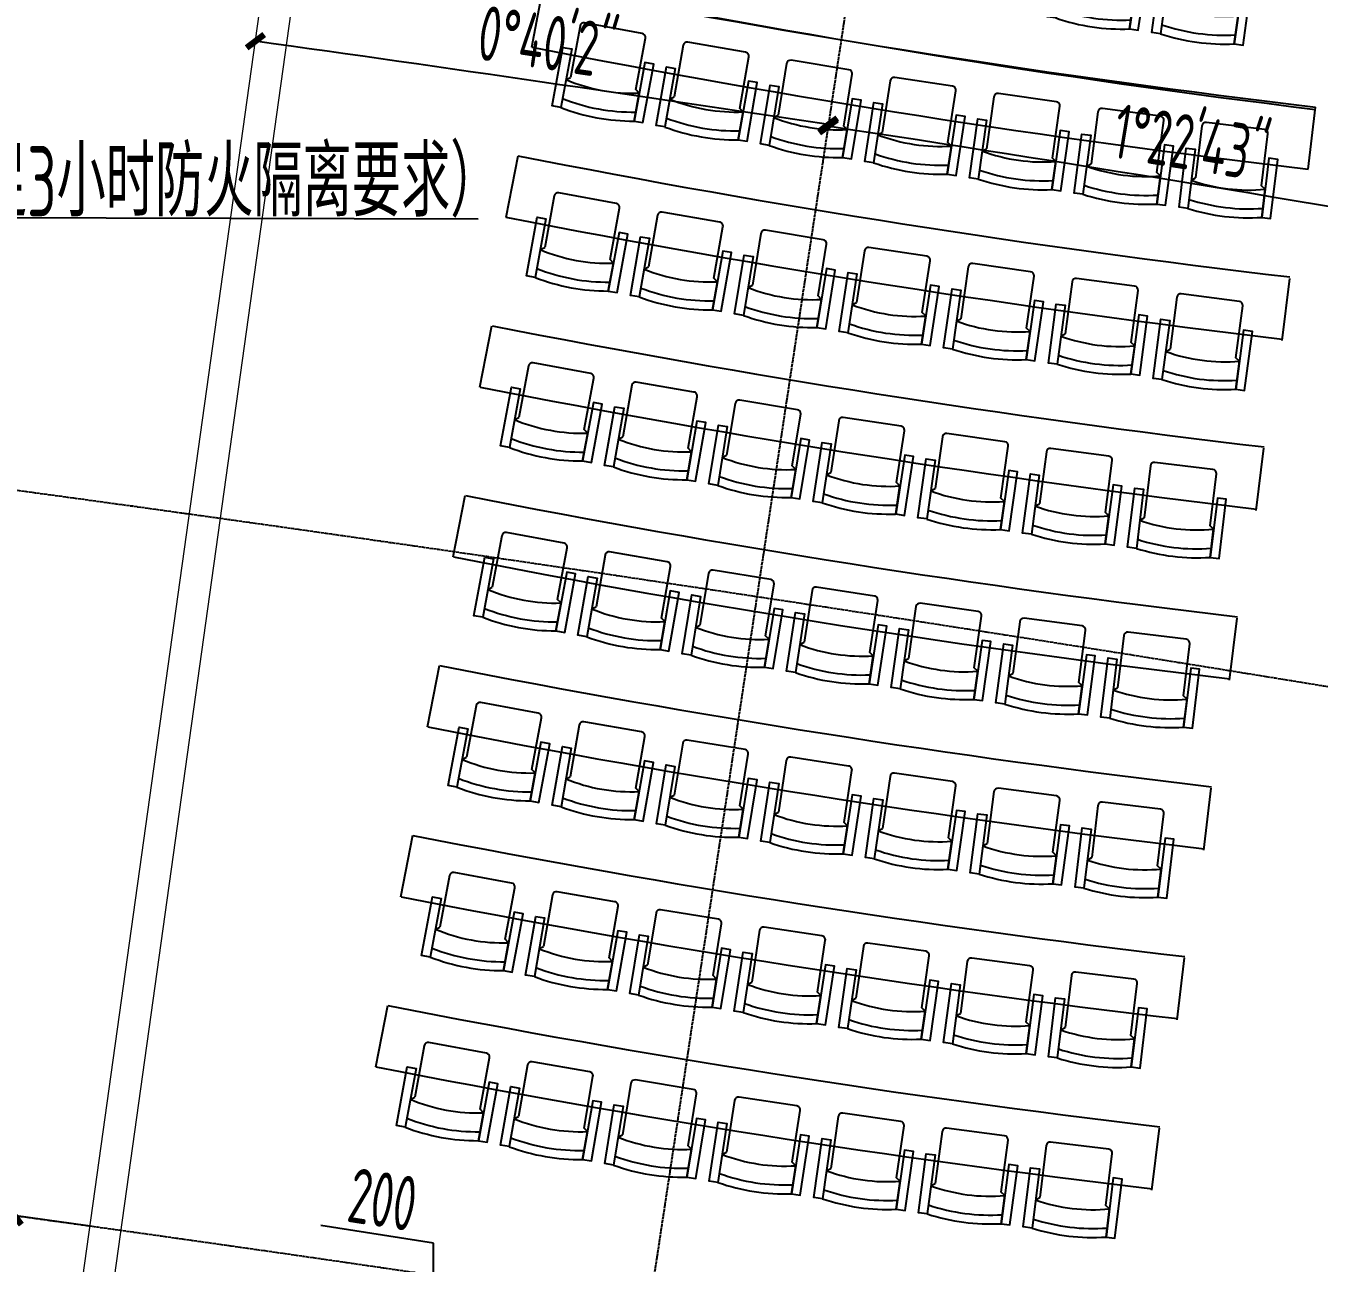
# Model space of a CAD drawing. Header units: millimetres. Extents: x 11677979 to 24947533, y -12764720 to -6308891.
# Drawn here: x 11820293 to 11828572, y -6393225 to -6385309 of the extents above; entities that cross this region are included whole.
import ezdxf
from ezdxf.enums import TextEntityAlignment as Align

# ---------------------------------------------------------------- set-up
doc = ezdxf.new("R2010")
doc.units = ezdxf.units.MM
doc.header["$LTSCALE"] = 10
for name, pattern in [('A2-RG-AXIS$0$CENTER', [2, 1.25, -0.25, 0.25, -0.25]), ('A2-RG-AXIS$0$DOTE', [2.42, 2, -0.2, 0.02, -0.2]), ('A2-RI-F4$0$A2-RG-AXIS$0$CENTER', [2, 1.25, -0.25, 0.25, -0.25]), ('A2-RI-F4$0$A2-RG-AXIS$0$DOTE', [2.42, 2, -0.2, 0.02, -0.2])]:
    doc.linetypes.add(name, pattern=pattern)
for name, color, linetype in [('A2-RB-F4$0$$34$A-DIMS-100', 1, 'Continuous'), ('A2-RB-F4$0$A-DIMS-100', 1, 'Continuous'), ('A2-RD-F4$0$$0$123', 251, 'Continuous'), ('A2-RG-AXIS$0$A-GRID', 1, 'A2-RG-AXIS$0$CENTER'), ('A2-RI-F4$0$A-SYMB', 4, 'Continuous'), ('A2-RI-F4$0$A-SYMB-AREA', 4, 'Continuous'), ('A2-RI-F4$0$A-SYMB-NAME', 4, 'Continuous'), ('A2-RI-F4$0$A2-RB-F4$0$$34$A-DIMS-100', 1, 'Continuous'), ('A2-RI-F4$0$A2-RB-F4$0$A-DIMS-100', 1, 'Continuous'), ('A2-RI-F4$0$A2-RD-F4$0$$0$123', 251, 'Continuous'), ('A2-RI-F4$0$A2-RG-AXIS$0$A-GRID', 1, 'A2-RI-F4$0$A2-RG-AXIS$0$CENTER')]:
    doc.layers.add(name, color=color, linetype=linetype)
doc.layers.add('A2-RI-F4$0$A-WALL', color=7, linetype='Continuous', lineweight=5)
doc.styles.add('A2-RB-F4$0$$0$XD2008', font='hzs.shx', dxfattribs={"width": 0.7, "bigfont": 'hztxt.shx'})
doc.styles.add('A2-RB-F4$0$XD2008', font='hzs.shx', dxfattribs={"width": 0.7, "bigfont": 'hztxt.shx'})
doc.styles.add('A2-RI-F4$0$A2-RB-F4$0$$0$XD2008', font='hzs.shx', dxfattribs={"width": 0.7, "bigfont": 'hztxt.shx'})
doc.styles.add('A2-RI-F4$0$A2-RB-F4$0$XD2008', font='hzs.shx', dxfattribs={"width": 0.7, "bigfont": 'hztxt.shx'})
doc.styles.add('A2-RI-F4$0$ECADI', font='hzs.shx', dxfattribs={"width": 0.7, "bigfont": 'hztxt.shx'})
doc.dimstyles.new('A2-RB-F4$0$$0$XD100$0', dxfattribs={"dimscale": 100, "dimtxt": 3.5, "dimasz": 1, "dimexe": 1, "dimexo": 2, "dimgap": 0.5, "dimtad": 1, "dimdec": 0, "dimdsep": 46, "dimtxsty": 'A2-RB-F4$0$$0$XD2008', "dimblk1": 'A2-RB-F4$0$$20$_ArchTick', "dimblk2": 'A2-RB-F4$0$$20$_ArchTick', "dimsah": 1, "dimcen": 2.5, "dimclrt": 4, "dimaunit": 1, "dimadec": 0, "dimazin": 0, "dimtfac": 1, "dimtdec": 0, "dimtix": 1, "dimtmove": 2, "dimatfit": 3, "dimfxl": 0, "dimtolj": 1, "dimtzin": 0, "dimarcsym": 0})
doc.dimstyles.new('A2-RB-F4$0$XD100$0', dxfattribs={"dimscale": 100, "dimtxt": 3.5, "dimasz": 1, "dimexe": 1, "dimexo": 2, "dimgap": 0.5, "dimtad": 1, "dimdec": 0, "dimdsep": 46, "dimtxsty": 'A2-RB-F4$0$XD2008', "dimblk1": 'A2-RB-F4$0$_ArchTick', "dimblk2": 'A2-RB-F4$0$_ArchTick', "dimsah": 1, "dimcen": 2.5, "dimclrt": 4, "dimaunit": 1, "dimadec": 0, "dimazin": 0, "dimtfac": 1, "dimtdec": 0, "dimtix": 1, "dimtmove": 1, "dimatfit": 3, "dimfxl": 0, "dimtolj": 1, "dimtzin": 0, "dimarcsym": 0})
doc.dimstyles.new('A2-RI-F4$0$A2-RB-F4$0$$0$XD100$0', dxfattribs={"dimscale": 100, "dimtxt": 3.5, "dimasz": 1, "dimexe": 1, "dimexo": 2, "dimgap": 0.5, "dimtad": 1, "dimdec": 0, "dimdsep": 46, "dimtxsty": 'A2-RI-F4$0$A2-RB-F4$0$$0$XD2008', "dimblk1": 'A2-RI-F4$0$A2-RB-F4$0$$20$_ArchTick', "dimblk2": 'A2-RI-F4$0$A2-RB-F4$0$$20$_ArchTick', "dimsah": 1, "dimcen": 2.5, "dimclrt": 4, "dimaunit": 1, "dimadec": 0, "dimazin": 0, "dimtfac": 1, "dimtdec": 0, "dimtix": 1, "dimtmove": 2, "dimatfit": 3, "dimfxl": 0, "dimtolj": 1, "dimtzin": 0, "dimarcsym": 0})
doc.dimstyles.new('A2-RI-F4$0$A2-RB-F4$0$XD100$0', dxfattribs={"dimscale": 100, "dimtxt": 3.5, "dimasz": 1, "dimexe": 1, "dimexo": 2, "dimgap": 0.5, "dimtad": 1, "dimdec": 0, "dimdsep": 46, "dimtxsty": 'A2-RI-F4$0$A2-RB-F4$0$XD2008', "dimblk1": 'A2-RI-F4$0$A2-RB-F4$0$_ArchTick', "dimblk2": 'A2-RI-F4$0$A2-RB-F4$0$_ArchTick', "dimsah": 1, "dimcen": 2.5, "dimclrt": 4, "dimaunit": 1, "dimadec": 0, "dimazin": 0, "dimtfac": 1, "dimtdec": 0, "dimtix": 1, "dimtmove": 1, "dimatfit": 3, "dimfxl": 0, "dimtolj": 1, "dimtzin": 0, "dimarcsym": 0})

# ---------------------------------------------------------------- blocks, each defined once
blk = doc.blocks.new('A2-RB-F4$0$$20$_ArchTick')
at = {"color": 0, "linetype": 'ByBlock', "const_width": 0.4}
blk.add_lwpolyline([(-0.5, -0.5), (0.5, 0.5)], dxfattribs=at)
blk = doc.blocks.new('*D253')
at = {"layer": 'A2-RB-F4$0$$34$A-DIMS-100', "color": 0, "lineweight": -2, "transparency": 16777216}
blk.add_arc((11777766.1, -6700545.3), 318195, 81.384918, 82.052278, dxfattribs=at)
at = {"layer": 'Defpoints', "color": 0, "transparency": 16777216}
for p in [(11827609, -6371560.4), (11822536.3, -6379866.6), (11824208.5, -6385757.8), (11820158, -6396901.4), (11821587.2, -6411306.8)]:
    blk.add_point(p, dxfattribs=at)
at = {"layer": 'A2-RB-F4$0$$34$A-DIMS-100', "color": 0, "lineweight": -2, "transparency": 16777216, "xscale": 100, "yscale": 100, "zscale": 100}
for p, rotation in [((11821762.8, -6385406.6), 172.0522781059426), ((11825430.4, -6385940.5), 351.3849183288015)]:
    blk.add_blockref('A2-RB-F4$0$$20$_ArchTick', p, dxfattribs=dict(at, rotation=rotation))
at = {"layer": 'A2-RB-F4$0$$34$A-DIMS-100', "color": 4, "transparency": 16777216, "insert": (11823634.6, -6385412.6), "char_height": 350, "attachment_point": 5, "rotation": 351.7186, "style": 'A2-RB-F4$0$$0$XD2008'}
blk.add_mtext('\\A1;0°40\'2"', dxfattribs=at)
blk = doc.blocks.new('*D254')
at = {"layer": 'A2-RB-F4$0$$34$A-DIMS-100', "color": 0, "lineweight": -2, "transparency": 16777216}
blk.add_arc((11796634.3, -6576007.2), 192224.7, 80.006396, 81.384918, dxfattribs=at)
at = {"layer": 'Defpoints', "color": 0, "transparency": 16777216}
for p in [(11827609, -6371560.4), (11830743.5, -6382438), (11828473.3, -6386437.6), (11828409.3, -6395684.5), (11821587.2, -6411306.8)]:
    blk.add_point(p, dxfattribs=at)
at = {"layer": 'A2-RB-F4$0$$34$A-DIMS-100', "color": 0, "lineweight": -2, "transparency": 16777216, "xscale": 100, "yscale": 100, "zscale": 100}
for p, rotation in [((11825428.7, -6385951.3), 171.384918328804), ((11829992.6, -6386699), 350.0063963859993)]:
    blk.add_blockref('A2-RB-F4$0$$20$_ArchTick', p, dxfattribs=dict(at, rotation=rotation))
at = {"layer": 'A2-RB-F4$0$$34$A-DIMS-100', "color": 4, "transparency": 16777216, "insert": (11827754.7, -6386056.5), "char_height": 350, "attachment_point": 5, "rotation": 350.69566, "style": 'A2-RB-F4$0$$0$XD2008'}
blk.add_mtext('\\A1;1°22\'43"', dxfattribs=at)
blk = doc.blocks.new('A2-RB-F4$0$_ArchTick')
at = {"color": 0, "linetype": 'ByBlock', "const_width": 0.4}
blk.add_lwpolyline([(-0.5, -0.5), (0.5, 0.5)], dxfattribs=at)
blk = doc.blocks.new('*D141')
at = {"layer": 'A2-RB-F4$0$A-DIMS-100', "color": 0, "lineweight": -2, "transparency": 16777216}
for p, q in [((11822903.7, -6393097.3), (11822182.5, -6392984.4)), ((11822898.7, -6394006.1), (11822903.7, -6393097.3)), ((11822706.2, -6394589), (11822815.4, -6393891.8)), ((11822903.8, -6394620), (11823013, -6393922.7)), ((11822997.5, -6394021.5), (11822799.9, -6393990.6))]:
    blk.add_line(p, q, dxfattribs=at)
at = {"layer": 'Defpoints', "color": 0, "transparency": 16777216}
for p in [(11822799.9, -6393990.6), (11822675.3, -6394786.6), (11822872.8, -6394817.6)]:
    blk.add_point(p, dxfattribs=at)
at = {"layer": 'A2-RB-F4$0$A-DIMS-100', "color": 0, "lineweight": -2, "transparency": 16777216, "xscale": 100, "yscale": 100, "zscale": 100}
for p, rotation in [((11822799.9, -6393990.6), 171.1007118845844), ((11822997.5, -6394021.5), 351.1007118845844)]:
    blk.add_blockref('A2-RB-F4$0$_ArchTick', p, dxfattribs=dict(at, rotation=rotation))
at = {"layer": 'A2-RB-F4$0$A-DIMS-100', "color": 4, "transparency": 16777216, "insert": (11822577.9, -6392818.5), "char_height": 350, "attachment_point": 5, "rotation": 351.10071, "style": 'A2-RB-F4$0$XD2008'}
blk.add_mtext('\\A1;200', dxfattribs=at)
blk = doc.blocks.new('*D221')
at = {"layer": 'A2-RB-F4$0$$34$A-DIMS-100', "color": 0, "lineweight": -2, "transparency": 16777216}
for p, q in [((11819987.8, -6394606.3), (11820221.7, -6392922.5)), ((11820703.9, -6392989.5), (11820122.7, -6392908.7)), ((11820470, -6394673.3), (11819888.7, -6394592.6))]:
    blk.add_line(p, q, dxfattribs=at)
at = {"layer": 'Defpoints', "color": 0, "transparency": 16777216}
for p in [(11820221.7, -6392922.5), (11820902, -6393017), (11820668.1, -6394700.8)]:
    blk.add_point(p, dxfattribs=at)
at = {"layer": 'A2-RB-F4$0$$34$A-DIMS-100', "color": 0, "lineweight": -2, "transparency": 16777216, "xscale": 100, "yscale": 100, "zscale": 100}
for p, rotation in [((11820221.7, -6392922.5), 82.0916042340943), ((11819987.8, -6394606.3), 262.0916042340943)]:
    blk.add_blockref('A2-RB-F4$0$$20$_ArchTick', p, dxfattribs=dict(at, rotation=rotation))
at = {"layer": 'A2-RB-F4$0$$34$A-DIMS-100', "color": 4, "transparency": 16777216, "insert": (11819881.9, -6393733.5), "char_height": 350, "attachment_point": 5, "rotation": 82.0916, "style": 'A2-RB-F4$0$$0$XD2008'}
blk.add_mtext('\\A1;1700', dxfattribs=at)
blk = doc.blocks.new('A2-RD-F4$0$LEC-SEAT')
for p, q in [((-21, -0.88), (-21, -8.02)), ((-21, -8.02), (-20, -8.74)), ((-20, -8.74), (-20, -21.94)), ((-2.25, -8.02), (-3.25, -8.74)), ((-3.25, -21.94), (-3.25, -8.74)), ((-19, -22.94), (-4.25, -22.94))]:
    blk.add_line(p, q)
for points in [[(-21, -0.88), (-23.25, -0.88), (-23.25, -15.88), (-21, -15.88)], [(-2.25, -0.88), (0, -0.88), (0, -15.88), (-2.25, -15.88)]]:
    blk.add_lwpolyline(points, close=True)
for centre, radius, start, end in [((-11.62, -50.6), 50.6, 79.3218, 100.6782), ((-11.62, -50.64), 48.39, 78.8293, 101.1707), ((-11.62, -50.78), 43.78, 77.6351, 102.3649), ((-19, -21.94), 1, 180, 270), ((-4.25, -21.94), 1, 270, 360)]:
    blk.add_arc(centre, radius, start, end)
blk = doc.blocks.new('A2-RD-F4')
at = {"layer": 'A2-RD-F4$0$$0$123', "linetype": 'Continuous'}
for p, q in [((11823531.1, -6385445), (11823607.1, -6385052.3)), ((11828501, -6386225.1), (11828549.1, -6385828)), ((11823366.9, -6386532.4), (11823443.6, -6386139.8)), ((11828335.4, -6387321.5), (11828384.1, -6386924.4)), ((11823200, -6387619.6), (11823276.7, -6387227)), ((11828168.5, -6388408.7), (11828217.3, -6388011.7)), ((11823029.3, -6388706.3), (11823106, -6388313.7)), ((11827997.8, -6389495.4), (11828046.6, -6389098.4)), ((11822864.4, -6389793.9), (11822941.1, -6389401.3)), ((11827832.9, -6390583), (11827881.7, -6390185.9)), ((11822693.8, -6390880.5), (11822770.4, -6390487.9)), ((11827662.3, -6391669.6), (11827711, -6391272.6)), ((11822533, -6391968.7), (11822609.7, -6391576.2)), ((11827501.5, -6392757.8), (11827550.3, -6392360.8))]:
    blk.add_line(p, q, dxfattribs=at)
for centre, radius, start, end in [((11836180.6, -6321075.6), 65200.5, 258.881202, 263.278306), ((11836509, -6321130.7), 65200.5, 258.588576, 262.98568), ((11836180.6, -6321075.6), 65600.5, 258.882274, 263.277234), ((11836015.7, -6322163.2), 65200.5, 258.881202, 263.278306), ((11836015.7, -6322163.2), 65600.5, 258.882274, 263.277234), ((11835850.8, -6323250.7), 65200.5, 258.881202, 263.278306), ((11835850.8, -6323250.7), 65600.5, 258.882274, 263.277234), ((11835680.1, -6324337.4), 65200.5, 258.881202, 263.278306), ((11835680.1, -6324337.4), 65600.5, 258.882274, 263.277234), ((11835515.2, -6325425), 65200.5, 258.881202, 263.278306), ((11835515.2, -6325425), 65600.5, 258.882274, 263.277234), ((11835344.5, -6326511.6), 65200.5, 258.881202, 263.278306), ((11835344.5, -6326511.6), 65600.5, 258.882274, 263.277234), ((11835183.8, -6327599.9), 65200.5, 258.881202, 263.278306), ((11835183.8, -6327599.9), 65600.5, 258.882274, 263.277234)]:
    blk.add_arc(centre, radius, start, end, dxfattribs=at)
for p, xscale, yscale, zscale, rotation in [((11826826.8, -6385272), 25.39999999999997, 25.39999999999997, 25.39999999999997, 171.5886227402328), ((11827497.1, -6385373.3), 25.4, 25.4, 25.4, 172.1764798830899), ((11823658.1, -6385842.7), 25.40000000000003, 25.40000000000003, 25.40000000000003, 169.5298201718036), ((11824324.3, -6385968), 25.4, 25.4, 25.4, 170.1176773146608), ((11824991.7, -6386086.5), 25.39999999999996, 25.39999999999996, 25.39999999999996, 170.7055344575179), ((11825660.3, -6386198.1), 25.39999999999996, 25.39999999999996, 25.39999999999996, 171.2933916003751), ((11826330, -6386302.9), 25.40000000000004, 25.40000000000004, 25.40000000000004, 171.8812487432322), ((11827000.7, -6386400.8), 25.40000000000006, 25.40000000000006, 25.40000000000006, 172.4691058860892), ((11827672.5, -6386491.8), 25.40000000000004, 25.40000000000004, 25.40000000000004, 173.0569630289465), ((11823493.2, -6386930.2), 25.40000000000003, 25.40000000000003, 25.40000000000003, 169.5298201718036), ((11824159.4, -6387055.6), 25.4, 25.4, 25.4, 170.1176773146608), ((11824826.8, -6387174.1), 25.39999999999996, 25.39999999999996, 25.39999999999996, 170.7055344575179), ((11825495.4, -6387285.7), 25.39999999999996, 25.39999999999996, 25.39999999999996, 171.2933916003751), ((11826165.1, -6387390.5), 25.40000000000004, 25.40000000000004, 25.40000000000004, 171.8812487432322), ((11826835.8, -6387488.4), 25.40000000000006, 25.40000000000006, 25.40000000000006, 172.4691058860892), ((11827506.3, -6387586.2), 25.40000000000006, 25.40000000000006, 25.40000000000006, 172.4691058860892), ((11823328.3, -6388017.8), 25.40000000000003, 25.40000000000003, 25.40000000000003, 169.5298201718036), ((11823994.5, -6388143.1), 25.4, 25.4, 25.4, 170.1176773146608), ((11824661.9, -6388261.6), 25.39999999999996, 25.39999999999996, 25.39999999999996, 170.7055344575179), ((11825330.5, -6388373.3), 25.39999999999996, 25.39999999999996, 25.39999999999996, 171.2933916003751), ((11826000.2, -6388478), 25.40000000000004, 25.40000000000004, 25.40000000000004, 171.8812487432322), ((11826670.9, -6388575.9), 25.40000000000006, 25.40000000000006, 25.40000000000006, 172.4691058860892), ((11827342.6, -6388667), 25.40000000000004, 25.40000000000004, 25.40000000000004, 173.0569630289465), ((11823157.6, -6389104.5), 25.40000000000003, 25.40000000000003, 25.40000000000003, 169.5298201718036), ((11823823.8, -6389229.8), 25.4, 25.4, 25.4, 170.1176773146608), ((11824491.2, -6389348.3), 25.39999999999996, 25.39999999999996, 25.39999999999996, 170.7055344575179), ((11825159.8, -6389459.9), 25.39999999999996, 25.39999999999996, 25.39999999999996, 171.2933916003751), ((11825829.5, -6389564.7), 25.40000000000004, 25.40000000000004, 25.40000000000004, 171.8812487432322), ((11826500.2, -6389662.6), 25.40000000000006, 25.40000000000006, 25.40000000000006, 172.4691058860892), ((11827172, -6389753.6), 25.40000000000004, 25.40000000000004, 25.40000000000004, 173.0569630289465), ((11822992.7, -6390192), 25.40000000000003, 25.40000000000003, 25.40000000000003, 169.5298201718036), ((11823658.9, -6390317.4), 25.4, 25.4, 25.4, 170.1176773146608), ((11824326.3, -6390435.9), 25.39999999999996, 25.39999999999996, 25.39999999999996, 170.7055344575179), ((11824994.9, -6390547.5), 25.39999999999996, 25.39999999999996, 25.39999999999996, 171.2933916003751), ((11825664.6, -6390652.3), 25.40000000000004, 25.40000000000004, 25.40000000000004, 171.8812487432322), ((11826335.3, -6390750.2), 25.40000000000006, 25.40000000000006, 25.40000000000006, 172.4691058860892), ((11827007, -6390841.2), 25.40000000000004, 25.40000000000004, 25.40000000000004, 173.0569630289465), ((11822822.1, -6391278.7), 25.40000000000003, 25.40000000000003, 25.40000000000003, 169.5298201718036), ((11823488.2, -6391404), 25.4, 25.4, 25.4, 170.1176773146608), ((11824155.6, -6391522.5), 25.39999999999996, 25.39999999999996, 25.39999999999996, 170.7055344575179), ((11824824.2, -6391634.2), 25.39999999999996, 25.39999999999996, 25.39999999999996, 171.2933916003751), ((11825493.9, -6391738.9), 25.40000000000004, 25.40000000000004, 25.40000000000004, 171.8812487432322), ((11826164.7, -6391836.8), 25.40000000000006, 25.40000000000006, 25.40000000000006, 172.4691058860892), ((11826836.4, -6391927.9), 25.40000000000004, 25.40000000000004, 25.40000000000004, 173.0569630289465), ((11822661.3, -6392366.9), 25.40000000000003, 25.40000000000003, 25.40000000000003, 169.5298201718036), ((11823327.5, -6392492.3), 25.4, 25.4, 25.4, 170.1176773146608), ((11823994.9, -6392610.8), 25.39999999999996, 25.39999999999996, 25.39999999999996, 170.7055344575179), ((11824663.5, -6392722.4), 25.39999999999996, 25.39999999999996, 25.39999999999996, 171.2933916003751), ((11825333.2, -6392827.2), 25.40000000000004, 25.40000000000004, 25.40000000000004, 171.8812487432322), ((11826003.9, -6392925.1), 25.40000000000006, 25.40000000000006, 25.40000000000006, 172.4691058860892), ((11826675.6, -6393016.1), 25.40000000000004, 25.40000000000004, 25.40000000000004, 173.0569630289465)]:
    blk.add_blockref('A2-RD-F4$0$LEC-SEAT', p, dxfattribs=dict(at, xscale=xscale, yscale=yscale, zscale=zscale, rotation=rotation))
blk = doc.blocks.new('A2-RG-AXIS')
at = {"layer": 'A2-RG-AXIS$0$A-GRID', "linetype": 'A2-RG-AXIS$0$DOTE'}
blk.add_line((11827609, -6371560.4), (11821587.2, -6411306.8), dxfattribs=at)
for radius in [316700, 313400, 308700, 304100]:
    blk.add_arc((11778730.7, -6694178.7), radius, 75.589285, 95.407644, dxfattribs=at)
blk = doc.blocks.new('A2-RI-F4$0$5erhfh')
at = {"layer": 'A2-RI-F4$0$A-SYMB-AREA', "style": 'A2-RI-F4$0$ECADI', "width": 0.7}
blk.add_attdef('340M2', text='', height=2.5, dxfattribs=at).set_placement((0, 1.25), align=Align.MIDDLE_LEFT)
at = {"layer": 'A2-RI-F4$0$A-SYMB-NAME', "style": 'A2-RI-F4$0$ECADI', "width": 0.7}
blk.add_attdef('CHINESENAME', (-12.292, 3.087), '', height=4.5, dxfattribs=at)
blk = doc.blocks.new('A2-RI-F4$0$A2-RB-F4$0$$20$_ArchTick')
at = {"color": 0, "linetype": 'ByBlock', "const_width": 0.4}
blk.add_lwpolyline([(-0.5, -0.5), (0.5, 0.5)], dxfattribs=at)
blk = doc.blocks.new('*D778')
at = {"layer": 'A2-RI-F4$0$A2-RB-F4$0$$34$A-DIMS-100', "color": 0, "lineweight": -2, "transparency": 16777216}
blk.add_arc((11777766.1, -6700545.3), 318195, 81.384918, 82.052278, dxfattribs=at)
at = {"layer": 'Defpoints', "color": 0, "transparency": 16777216}
for p in [(11827609, -6371560.4), (11822536.3, -6379866.6), (11824208.5, -6385757.8), (11820158, -6396901.4), (11821587.2, -6411306.8)]:
    blk.add_point(p, dxfattribs=at)
at = {"layer": 'A2-RI-F4$0$A2-RB-F4$0$$34$A-DIMS-100', "color": 0, "lineweight": -2, "transparency": 16777216, "xscale": 100, "yscale": 100, "zscale": 100}
for p, rotation in [((11821762.8, -6385406.6), 172.0522781059426), ((11825430.4, -6385940.5), 351.3849183288015)]:
    blk.add_blockref('A2-RI-F4$0$A2-RB-F4$0$$20$_ArchTick', p, dxfattribs=dict(at, rotation=rotation))
at = {"layer": 'A2-RI-F4$0$A2-RB-F4$0$$34$A-DIMS-100', "color": 4, "transparency": 16777216, "insert": (11823634.6, -6385412.6), "char_height": 350, "attachment_point": 5, "rotation": 351.7186, "style": 'A2-RI-F4$0$A2-RB-F4$0$$0$XD2008'}
blk.add_mtext('\\A1;0°40\'2"', dxfattribs=at)
blk = doc.blocks.new('*D779')
at = {"layer": 'A2-RI-F4$0$A2-RB-F4$0$$34$A-DIMS-100', "color": 0, "lineweight": -2, "transparency": 16777216}
blk.add_arc((11796634.3, -6576007.2), 192224.7, 80.006396, 81.384918, dxfattribs=at)
at = {"layer": 'Defpoints', "color": 0, "transparency": 16777216}
for p in [(11827609, -6371560.4), (11830743.5, -6382438), (11828473.3, -6386437.6), (11828409.3, -6395684.5), (11821587.2, -6411306.8)]:
    blk.add_point(p, dxfattribs=at)
at = {"layer": 'A2-RI-F4$0$A2-RB-F4$0$$34$A-DIMS-100', "color": 0, "lineweight": -2, "transparency": 16777216, "xscale": 100, "yscale": 100, "zscale": 100}
for p, rotation in [((11825428.7, -6385951.3), 171.384918328804), ((11829992.6, -6386699), 350.0063963859993)]:
    blk.add_blockref('A2-RI-F4$0$A2-RB-F4$0$$20$_ArchTick', p, dxfattribs=dict(at, rotation=rotation))
at = {"layer": 'A2-RI-F4$0$A2-RB-F4$0$$34$A-DIMS-100', "color": 4, "transparency": 16777216, "insert": (11827754.7, -6386056.5), "char_height": 350, "attachment_point": 5, "rotation": 350.69566, "style": 'A2-RI-F4$0$A2-RB-F4$0$$0$XD2008'}
blk.add_mtext('\\A1;1°22\'43"', dxfattribs=at)
blk = doc.blocks.new('A2-RI-F4$0$A2-RB-F4$0$_ArchTick')
at = {"color": 0, "linetype": 'ByBlock', "const_width": 0.4}
blk.add_lwpolyline([(-0.5, -0.5), (0.5, 0.5)], dxfattribs=at)
blk = doc.blocks.new('*D666')
at = {"layer": 'A2-RI-F4$0$A2-RB-F4$0$A-DIMS-100', "color": 0, "lineweight": -2, "transparency": 16777216}
for p, q in [((11822903.7, -6393097.3), (11822182.5, -6392984.4)), ((11822898.7, -6394006.1), (11822903.7, -6393097.3)), ((11822706.2, -6394589), (11822815.4, -6393891.8)), ((11822903.8, -6394620), (11823013, -6393922.7)), ((11822997.5, -6394021.5), (11822799.9, -6393990.6))]:
    blk.add_line(p, q, dxfattribs=at)
at = {"layer": 'Defpoints', "color": 0, "transparency": 16777216}
for p in [(11822799.9, -6393990.6), (11822675.3, -6394786.6), (11822872.8, -6394817.6)]:
    blk.add_point(p, dxfattribs=at)
at = {"layer": 'A2-RI-F4$0$A2-RB-F4$0$A-DIMS-100', "color": 0, "lineweight": -2, "transparency": 16777216, "xscale": 100, "yscale": 100, "zscale": 100}
for p, rotation in [((11822799.9, -6393990.6), 171.1007118845844), ((11822997.5, -6394021.5), 351.1007118845844)]:
    blk.add_blockref('A2-RI-F4$0$A2-RB-F4$0$_ArchTick', p, dxfattribs=dict(at, rotation=rotation))
at = {"layer": 'A2-RI-F4$0$A2-RB-F4$0$A-DIMS-100', "color": 4, "transparency": 16777216, "insert": (11822577.9, -6392818.5), "char_height": 350, "attachment_point": 5, "rotation": 351.10071, "style": 'A2-RI-F4$0$A2-RB-F4$0$XD2008'}
blk.add_mtext('\\A1;200', dxfattribs=at)
blk = doc.blocks.new('*D746')
at = {"layer": 'A2-RI-F4$0$A2-RB-F4$0$$34$A-DIMS-100', "color": 0, "lineweight": -2, "transparency": 16777216}
for p, q in [((11819987.8, -6394606.3), (11820221.7, -6392922.5)), ((11820703.9, -6392989.5), (11820122.7, -6392908.7)), ((11820470, -6394673.3), (11819888.7, -6394592.6))]:
    blk.add_line(p, q, dxfattribs=at)
at = {"layer": 'Defpoints', "color": 0, "transparency": 16777216}
for p in [(11820221.7, -6392922.5), (11820902, -6393017), (11820668.1, -6394700.8)]:
    blk.add_point(p, dxfattribs=at)
at = {"layer": 'A2-RI-F4$0$A2-RB-F4$0$$34$A-DIMS-100', "color": 0, "lineweight": -2, "transparency": 16777216, "xscale": 100, "yscale": 100, "zscale": 100}
for p, rotation in [((11820221.7, -6392922.5), 82.0916042340943), ((11819987.8, -6394606.3), 262.0916042340943)]:
    blk.add_blockref('A2-RI-F4$0$A2-RB-F4$0$$20$_ArchTick', p, dxfattribs=dict(at, rotation=rotation))
at = {"layer": 'A2-RI-F4$0$A2-RB-F4$0$$34$A-DIMS-100', "color": 4, "transparency": 16777216, "insert": (11819881.9, -6393733.5), "char_height": 350, "attachment_point": 5, "rotation": 82.0916, "style": 'A2-RI-F4$0$A2-RB-F4$0$$0$XD2008'}
blk.add_mtext('\\A1;1700', dxfattribs=at)
blk = doc.blocks.new('A2-RI-F4$0$A2-RD-F4$0$LEC-SEAT')
for p, q in [((-21, -0.88), (-21, -8.02)), ((-21, -8.02), (-20, -8.74)), ((-20, -8.74), (-20, -21.94)), ((-2.25, -8.02), (-3.25, -8.74)), ((-3.25, -21.94), (-3.25, -8.74)), ((-19, -22.94), (-4.25, -22.94))]:
    blk.add_line(p, q)
for points in [[(-21, -0.88), (-23.25, -0.88), (-23.25, -15.88), (-21, -15.88)], [(-2.25, -0.88), (0, -0.88), (0, -15.88), (-2.25, -15.88)]]:
    blk.add_lwpolyline(points, close=True)
for centre, radius, start, end in [((-11.62, -50.6), 50.6, 79.3218, 100.6782), ((-11.62, -50.64), 48.39, 78.8293, 101.1707), ((-11.62, -50.78), 43.78, 77.6351, 102.3649), ((-19, -21.94), 1, 180, 270), ((-4.25, -21.94), 1, 270, 360)]:
    blk.add_arc(centre, radius, start, end)
blk = doc.blocks.new('A2-RI-F4$0$A2-RD-F4')
at = {"layer": 'A2-RI-F4$0$A2-RD-F4$0$$0$123', "linetype": 'Continuous'}
for p, q in [((11823531.1, -6385445), (11823607.1, -6385052.3)), ((11828501, -6386225.1), (11828549.1, -6385828)), ((11823366.9, -6386532.4), (11823443.6, -6386139.8)), ((11828335.4, -6387321.5), (11828384.1, -6386924.4)), ((11823200, -6387619.6), (11823276.7, -6387227)), ((11828168.5, -6388408.7), (11828217.3, -6388011.7)), ((11823029.3, -6388706.3), (11823106, -6388313.7)), ((11827997.8, -6389495.4), (11828046.6, -6389098.4)), ((11822864.4, -6389793.9), (11822941.1, -6389401.3)), ((11827832.9, -6390583), (11827881.7, -6390185.9)), ((11822693.8, -6390880.5), (11822770.4, -6390487.9)), ((11827662.3, -6391669.6), (11827711, -6391272.6)), ((11822533, -6391968.7), (11822609.7, -6391576.2)), ((11827501.5, -6392757.8), (11827550.3, -6392360.8))]:
    blk.add_line(p, q, dxfattribs=at)
for centre, radius, start, end in [((11836180.6, -6321075.6), 65200.5, 258.881202, 263.278306), ((11836509, -6321130.7), 65200.5, 258.588576, 262.98568), ((11836180.6, -6321075.6), 65600.5, 258.882274, 263.277234), ((11836015.7, -6322163.2), 65200.5, 258.881202, 263.278306), ((11836015.7, -6322163.2), 65600.5, 258.882274, 263.277234), ((11835850.8, -6323250.7), 65200.5, 258.881202, 263.278306), ((11835850.8, -6323250.7), 65600.5, 258.882274, 263.277234), ((11835680.1, -6324337.4), 65200.5, 258.881202, 263.278306), ((11835680.1, -6324337.4), 65600.5, 258.882274, 263.277234), ((11835515.2, -6325425), 65200.5, 258.881202, 263.278306), ((11835515.2, -6325425), 65600.5, 258.882274, 263.277234), ((11835344.5, -6326511.6), 65200.5, 258.881202, 263.278306), ((11835344.5, -6326511.6), 65600.5, 258.882274, 263.277234), ((11835183.8, -6327599.9), 65200.5, 258.881202, 263.278306), ((11835183.8, -6327599.9), 65600.5, 258.882274, 263.277234)]:
    blk.add_arc(centre, radius, start, end, dxfattribs=at)
for p, xscale, yscale, zscale, rotation in [((11826826.8, -6385272), 25.39999999999997, 25.39999999999997, 25.39999999999997, 171.5886227402328), ((11827497.1, -6385373.3), 25.4, 25.4, 25.4, 172.1764798830899), ((11823658.1, -6385842.7), 25.40000000000003, 25.40000000000003, 25.40000000000003, 169.5298201718036), ((11824324.3, -6385968), 25.4, 25.4, 25.4, 170.1176773146608), ((11824991.7, -6386086.5), 25.39999999999996, 25.39999999999996, 25.39999999999996, 170.7055344575179), ((11825660.3, -6386198.1), 25.39999999999996, 25.39999999999996, 25.39999999999996, 171.2933916003751), ((11826330, -6386302.9), 25.40000000000004, 25.40000000000004, 25.40000000000004, 171.8812487432322), ((11827000.7, -6386400.8), 25.40000000000006, 25.40000000000006, 25.40000000000006, 172.4691058860892), ((11827672.5, -6386491.8), 25.40000000000004, 25.40000000000004, 25.40000000000004, 173.0569630289465), ((11823493.2, -6386930.2), 25.40000000000003, 25.40000000000003, 25.40000000000003, 169.5298201718036), ((11824159.4, -6387055.6), 25.4, 25.4, 25.4, 170.1176773146608), ((11824826.8, -6387174.1), 25.39999999999996, 25.39999999999996, 25.39999999999996, 170.7055344575179), ((11825495.4, -6387285.7), 25.39999999999996, 25.39999999999996, 25.39999999999996, 171.2933916003751), ((11826165.1, -6387390.5), 25.40000000000004, 25.40000000000004, 25.40000000000004, 171.8812487432322), ((11826835.8, -6387488.4), 25.40000000000006, 25.40000000000006, 25.40000000000006, 172.4691058860892), ((11827506.3, -6387586.2), 25.40000000000006, 25.40000000000006, 25.40000000000006, 172.4691058860892), ((11823328.3, -6388017.8), 25.40000000000003, 25.40000000000003, 25.40000000000003, 169.5298201718036), ((11823994.5, -6388143.1), 25.4, 25.4, 25.4, 170.1176773146608), ((11824661.9, -6388261.6), 25.39999999999996, 25.39999999999996, 25.39999999999996, 170.7055344575179), ((11825330.5, -6388373.3), 25.39999999999996, 25.39999999999996, 25.39999999999996, 171.2933916003751), ((11826000.2, -6388478), 25.40000000000004, 25.40000000000004, 25.40000000000004, 171.8812487432322), ((11826670.9, -6388575.9), 25.40000000000006, 25.40000000000006, 25.40000000000006, 172.4691058860892), ((11827342.6, -6388667), 25.40000000000004, 25.40000000000004, 25.40000000000004, 173.0569630289465), ((11823157.6, -6389104.5), 25.40000000000003, 25.40000000000003, 25.40000000000003, 169.5298201718036), ((11823823.8, -6389229.8), 25.4, 25.4, 25.4, 170.1176773146608), ((11824491.2, -6389348.3), 25.39999999999996, 25.39999999999996, 25.39999999999996, 170.7055344575179), ((11825159.8, -6389459.9), 25.39999999999996, 25.39999999999996, 25.39999999999996, 171.2933916003751), ((11825829.5, -6389564.7), 25.40000000000004, 25.40000000000004, 25.40000000000004, 171.8812487432322), ((11826500.2, -6389662.6), 25.40000000000006, 25.40000000000006, 25.40000000000006, 172.4691058860892), ((11827172, -6389753.6), 25.40000000000004, 25.40000000000004, 25.40000000000004, 173.0569630289465), ((11822992.7, -6390192), 25.40000000000003, 25.40000000000003, 25.40000000000003, 169.5298201718036), ((11823658.9, -6390317.4), 25.4, 25.4, 25.4, 170.1176773146608), ((11824326.3, -6390435.9), 25.39999999999996, 25.39999999999996, 25.39999999999996, 170.7055344575179), ((11824994.9, -6390547.5), 25.39999999999996, 25.39999999999996, 25.39999999999996, 171.2933916003751), ((11825664.6, -6390652.3), 25.40000000000004, 25.40000000000004, 25.40000000000004, 171.8812487432322), ((11826335.3, -6390750.2), 25.40000000000006, 25.40000000000006, 25.40000000000006, 172.4691058860892), ((11827007, -6390841.2), 25.40000000000004, 25.40000000000004, 25.40000000000004, 173.0569630289465), ((11822822.1, -6391278.7), 25.40000000000003, 25.40000000000003, 25.40000000000003, 169.5298201718036), ((11823488.2, -6391404), 25.4, 25.4, 25.4, 170.1176773146608), ((11824155.6, -6391522.5), 25.39999999999996, 25.39999999999996, 25.39999999999996, 170.7055344575179), ((11824824.2, -6391634.2), 25.39999999999996, 25.39999999999996, 25.39999999999996, 171.2933916003751), ((11825493.9, -6391738.9), 25.40000000000004, 25.40000000000004, 25.40000000000004, 171.8812487432322), ((11826164.7, -6391836.8), 25.40000000000006, 25.40000000000006, 25.40000000000006, 172.4691058860892), ((11826836.4, -6391927.9), 25.40000000000004, 25.40000000000004, 25.40000000000004, 173.0569630289465), ((11822661.3, -6392366.9), 25.40000000000003, 25.40000000000003, 25.40000000000003, 169.5298201718036), ((11823327.5, -6392492.3), 25.4, 25.4, 25.4, 170.1176773146608), ((11823994.9, -6392610.8), 25.39999999999996, 25.39999999999996, 25.39999999999996, 170.7055344575179), ((11824663.5, -6392722.4), 25.39999999999996, 25.39999999999996, 25.39999999999996, 171.2933916003751), ((11825333.2, -6392827.2), 25.40000000000004, 25.40000000000004, 25.40000000000004, 171.8812487432322), ((11826003.9, -6392925.1), 25.40000000000006, 25.40000000000006, 25.40000000000006, 172.4691058860892), ((11826675.6, -6393016.1), 25.40000000000004, 25.40000000000004, 25.40000000000004, 173.0569630289465)]:
    blk.add_blockref('A2-RI-F4$0$A2-RD-F4$0$LEC-SEAT', p, dxfattribs=dict(at, xscale=xscale, yscale=yscale, zscale=zscale, rotation=rotation))
blk = doc.blocks.new('A2-RI-F4$0$A2-RG-AXIS')
at = {"layer": 'A2-RI-F4$0$A2-RG-AXIS$0$A-GRID', "linetype": 'A2-RI-F4$0$A2-RG-AXIS$0$DOTE'}
blk.add_line((11827609, -6371560.4), (11821587.2, -6411306.8), dxfattribs=at)
for radius in [316700, 313400, 308700, 304100]:
    blk.add_arc((11778730.7, -6694178.7), radius, 75.589285, 95.407644, dxfattribs=at)
blk = doc.blocks.new('A2-RB-F4')
at = {"layer": 'A2-RB-F4$0$$34$A-DIMS-100'}
for base, line1, line2, picture, middle in [((11824208.5348, -6385757.7815), ((11820158.0181, -6396901.4094), (11822536.253, -6379866.6248)), ((11827609.0147, -6371560.3696), (11821587.2333, -6411306.78)), '*D253', (11823634.5688, -6385412.5778)), ((11828473.3, -6386437.6), ((11827609, -6371560.4), (11821587.2, -6411306.8)), ((11828409.3, -6395684.5), (11830743.5, -6382438)), '*D254', (11827754.7, -6386056.5))]:
    dim = blk.add_angular_dim_2l(base=base, line1=line1, line2=line2, dimstyle='A2-RB-F4$0$$0$XD100$0', override={"dimadec": 4}, dxfattribs=at)
    dim.commit()
    dim.dimension.update_dxf_attribs({"geometry": picture, "text_midpoint": middle})
dim = blk.add_aligned_dim(p1=(11820668.1, -6394700.8), p2=(11820902, -6393017), distance=686.9, dimstyle='A2-RB-F4$0$$0$XD100$0', dxfattribs=at)
dim.commit()
dim.dimension.update_dxf_attribs({"geometry": '*D221', "text_midpoint": (11819881.9, -6393733.5)})
at = {"layer": 'A2-RB-F4$0$A-DIMS-100'}
dim = blk.add_linear_dim(base=(11822799.9, -6393990.6), p1=(11822872.8, -6394817.6), p2=(11822675.3, -6394786.6), angle=171.10071, dimstyle='A2-RB-F4$0$XD100$0', override={"dimtxsty": 'A2-RB-F4$0$XD2008', "dimblk1": 'A2-RB-F4$0$_ArchTick', "dimblk2": 'A2-RB-F4$0$_ArchTick'}, dxfattribs=at)
dim.commit()
dim.dimension.update_dxf_attribs({"geometry": '*D141', "text_midpoint": (11822854.3, -6393089.6), "dimtype": 129})
blk = doc.blocks.new('A2-RI-F4$0$A2-RB-F4')
at = {"layer": 'A2-RI-F4$0$A2-RB-F4$0$$34$A-DIMS-100'}
for base, line1, line2, picture, middle in [((11824208.5348, -6385757.7815), ((11820158.0181, -6396901.4094), (11822536.253, -6379866.6248)), ((11827609.0147, -6371560.3696), (11821587.2333, -6411306.78)), '*D778', (11823634.5688, -6385412.5778)), ((11828473.3, -6386437.6), ((11827609, -6371560.4), (11821587.2, -6411306.8)), ((11828409.3, -6395684.5), (11830743.5, -6382438)), '*D779', (11827754.7, -6386056.5))]:
    dim = blk.add_angular_dim_2l(base=base, line1=line1, line2=line2, dimstyle='A2-RI-F4$0$A2-RB-F4$0$$0$XD100$0', override={"dimadec": 4}, dxfattribs=at)
    dim.commit()
    dim.dimension.update_dxf_attribs({"geometry": picture, "text_midpoint": middle})
dim = blk.add_aligned_dim(p1=(11820668.1, -6394700.8), p2=(11820902, -6393017), distance=686.9, dimstyle='A2-RI-F4$0$A2-RB-F4$0$$0$XD100$0', dxfattribs=at)
dim.commit()
dim.dimension.update_dxf_attribs({"geometry": '*D746', "text_midpoint": (11819881.9, -6393733.5)})
at = {"layer": 'A2-RI-F4$0$A2-RB-F4$0$A-DIMS-100'}
dim = blk.add_linear_dim(base=(11822799.9, -6393990.6), p1=(11822872.8, -6394817.6), p2=(11822675.3, -6394786.6), angle=171.10071, dimstyle='A2-RI-F4$0$A2-RB-F4$0$XD100$0', override={"dimtxsty": 'A2-RI-F4$0$A2-RB-F4$0$XD2008', "dimblk1": 'A2-RI-F4$0$A2-RB-F4$0$_ArchTick', "dimblk2": 'A2-RI-F4$0$A2-RB-F4$0$_ArchTick'}, dxfattribs=at)
dim.commit()
dim.dimension.update_dxf_attribs({"geometry": '*D666', "text_midpoint": (11822854.3, -6393089.6), "dimtype": 129})
blk = doc.blocks.new('A2-RI-F4')
at = {"layer": 'A2-RI-F4$0$A-SYMB'}
blk.add_lwpolyline([(11823188.9, -6386544.8), (11816835.9, -6386528.2), (11815759.7, -6387955.1)], dxfattribs=at)
at = {"layer": 'A2-RI-F4$0$A-WALL'}
for p, q in [((11820158, -6396901.4), (11822536.3, -6379866.6)), ((11820694.9, -6394502.6), (11822554.6, -6381181.8))]:
    blk.add_line(p, q, dxfattribs=at)
for name in ['A2-RI-F4$0$A2-RG-AXIS', 'A2-RI-F4$0$A2-RB-F4', 'A2-RI-F4$0$A2-RD-F4']:
    blk.add_blockref(name, (0, 0))
ref = blk.add_blockref('A2-RI-F4$0$5erhfh', (11818065.1, -6386836.9), dxfattribs=dict(xscale=100, yscale=100, zscale=100))
ref.add_attrib('CHINESENAME', '双轨双帘防火卷帘（满足3小时防火隔离要求）', (11816835.9, -6386528.2), dxfattribs={"layer": 'A2-RI-F4$0$A-SYMB-NAME', "height": 450, "style": 'A2-RI-F4$0$ECADI', "width": 0.7})

msp = doc.modelspace()

# ---------------------------------------------------------------- block references
for name in ['A2-RI-F4', 'A2-RG-AXIS', 'A2-RB-F4', 'A2-RD-F4']:
    msp.add_blockref(name, (0, 0))

doc.saveas('drawing.dxf')
